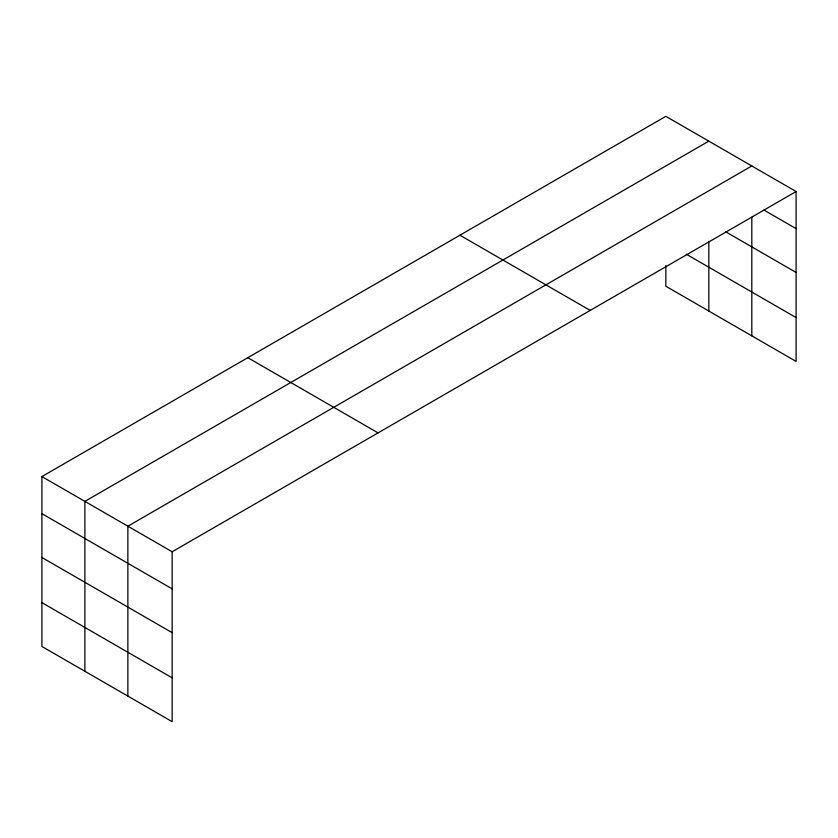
<?xml version="1.0" encoding="UTF-8"?>
<svg xmlns="http://www.w3.org/2000/svg" width="838" height="838" viewBox="0 0 838 838"><rect width="100%" height="100%" fill="white"/><g stroke="black" fill="none" stroke-linecap="round" stroke-linejoin="round"><path stroke-width="1.26" d="M751.812 217.241L751.812 335.86M665.843 265.604L665.843 286.229L796.1 361.429L796.1 191.535L665.843 116.335L41.9 476.571L41.9 646.465L172.157 721.665L172.157 551.771L41.9 476.571M708.833 141.151L84.879 501.386L84.879 671.28M751.812 165.966L127.868 526.201L127.868 696.095M172.157 551.771L796.1 191.535M763.994 210.087L796.1 228.627M725.802 231.864L796.1 272.455M686.207 254.155L796.1 317.602M459.947 235.216L590.193 310.416M247.807 357.69L378.053 432.89M41.9 513.663L172.157 588.863M41.9 557.48L172.157 632.68M41.9 602.637L172.157 677.837M708.833 241.417L708.833 311.045"/></g></svg>
